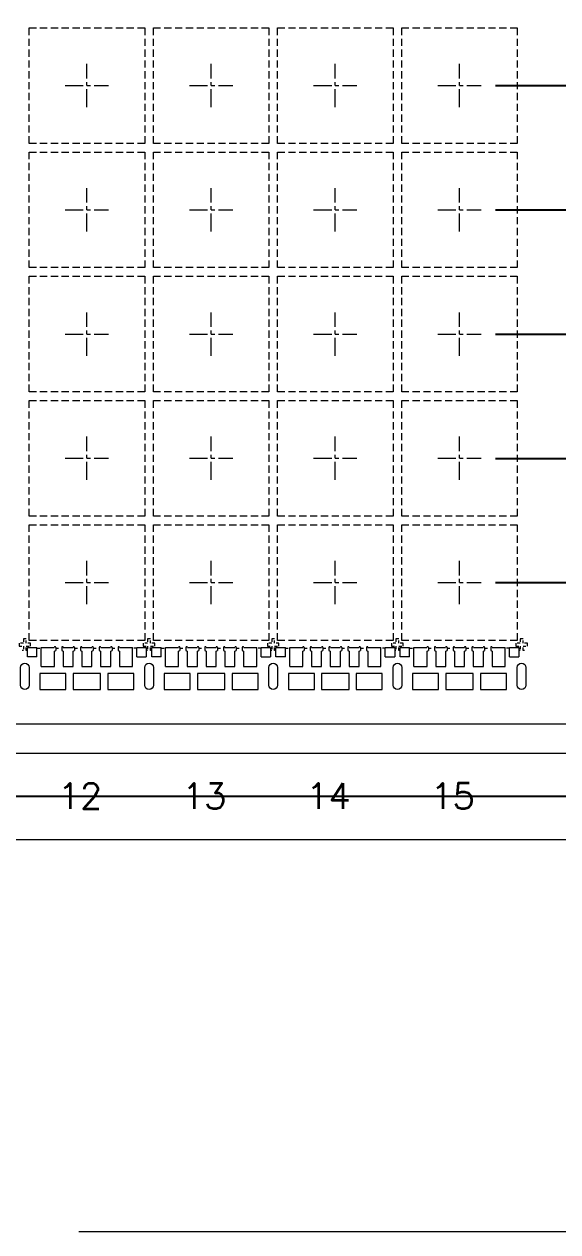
# Model space of a CAD drawing. Header units: millimetres. Extents: x 1670 to 1951, y 501 to 745.
# Drawn here: x 1786.31 to 1804.79, y 622.39 to 664.19 of the extents above; entities that cross this region are included whole.
import ezdxf

# ---------------------------------------------------------------- set-up
doc = ezdxf.new("R2010")
doc.units = ezdxf.units.MM
for name, pattern in [('CENTER', [2, 1.25, -0.25, 0.25, -0.25]), ('DASHED', [0.75, 0.5, -0.25]), ('HIDDEN', [0.375, 0.25, -0.125])]:
    doc.linetypes.add(name, pattern=pattern)
doc.layers.get('Defpoints').update_dxf_attribs({"lineweight": 18})
for name, color, linetype, lineweight in [('1', 7, 'Continuous', 18), ('1D', 4, 'Continuous', 18), ('Pkg', 2, 'DASHED', 9)]:
    doc.layers.add(name, color=color, linetype=linetype, lineweight=lineweight)
doc.layers.add('标注', color=4, linetype='Continuous')
doc.styles.add('宋体', font='')
doc.styles.get('宋体').set_extended_font_data('宋体')
doc.dimstyles.new('St. ZB', dxfattribs={"dimtxt": 1.25, "dimasz": 0.8, "dimexe": 0.3, "dimexo": 0.2, "dimgap": 0.3, "dimtad": 0, "dimdec": 3, "dimzin": 0, "dimdsep": 46, "dimtxsty": '宋体', "dimcen": 0.09, "dimdle": 1.6, "dimclrd": 7, "dimclre": 1, "dimclrt": 256, "dimadec": 0, "dimazin": 0, "dimtfac": 1, "dimtdec": 3, "dimtmove": 0, "dimatfit": 3, "dimfxl": 1, "dimtolj": 1, "dimtzin": 0, "dimarcsym": 0})

# ---------------------------------------------------------------- blocks, each defined once
blk = doc.blocks.new('*D25')
at = {"layer": 'Defpoints', "color": 0, "transparency": 16777216}
for p in [(1771.333, 712.452), (1802.133, 662.064), (1813.641, 662.064)]:
    blk.add_point(p, dxfattribs=at)
at = {"layer": '标注', "color": 1, "linetype": 'Continuous', "lineweight": -2, "transparency": 16777216}
blk.add_line((1802.633, 662.064), (1813.641, 662.064), dxfattribs=at)
at = {"layer": '标注', "lineweight": 5, "transparency": 16777216, "insert": (1816.503, 662.064), "char_height": 1.25, "attachment_point": 5, "style": '宋体'}
blk.add_mtext('\\A1;50.388', dxfattribs=at)
blk = doc.blocks.new('*D26')
at = {"layer": 'Defpoints', "color": 0, "transparency": 16777216}
for p in [(1771.333, 712.452), (1802.133, 657.764), (1813.641, 657.764)]:
    blk.add_point(p, dxfattribs=at)
at = {"layer": '标注', "color": 1, "linetype": 'Continuous', "lineweight": -2, "transparency": 16777216}
blk.add_line((1802.633, 657.764), (1813.641, 657.764), dxfattribs=at)
at = {"layer": '标注', "lineweight": 5, "transparency": 16777216, "insert": (1816.503, 657.764), "char_height": 1.25, "attachment_point": 5, "style": '宋体'}
blk.add_mtext('\\A1;54.688', dxfattribs=at)
blk = doc.blocks.new('*D27')
at = {"layer": 'Defpoints', "color": 0, "transparency": 16777216}
for p in [(1771.333, 712.452), (1802.133, 653.464), (1813.641, 653.464)]:
    blk.add_point(p, dxfattribs=at)
at = {"layer": '标注', "color": 1, "linetype": 'Continuous', "lineweight": -2, "transparency": 16777216}
blk.add_line((1802.633, 653.464), (1813.641, 653.464), dxfattribs=at)
at = {"layer": '标注', "lineweight": 5, "transparency": 16777216, "insert": (1816.503, 653.464), "char_height": 1.25, "attachment_point": 5, "style": '宋体'}
blk.add_mtext('\\A1;58.988', dxfattribs=at)
blk = doc.blocks.new('*D28')
at = {"layer": 'Defpoints', "color": 0, "transparency": 16777216}
for p in [(1771.333, 712.452), (1802.133, 649.164), (1813.641, 649.164)]:
    blk.add_point(p, dxfattribs=at)
at = {"layer": '标注', "color": 1, "linetype": 'Continuous', "lineweight": -2, "transparency": 16777216}
blk.add_line((1802.633, 649.164), (1813.641, 649.164), dxfattribs=at)
at = {"layer": '标注', "lineweight": 5, "transparency": 16777216, "insert": (1816.514, 649.164), "char_height": 1.25, "attachment_point": 5, "style": '宋体'}
blk.add_mtext('\\A1;63.288', dxfattribs=at)
blk = doc.blocks.new('*D29')
at = {"layer": 'Defpoints', "color": 0, "transparency": 16777216}
for p in [(1771.333, 712.452), (1802.133, 644.864), (1813.641, 644.864)]:
    blk.add_point(p, dxfattribs=at)
at = {"layer": '标注', "color": 1, "linetype": 'Continuous', "lineweight": -2, "transparency": 16777216}
blk.add_line((1802.633, 644.864), (1813.641, 644.864), dxfattribs=at)
at = {"layer": '标注', "lineweight": 5, "transparency": 16777216, "insert": (1816.514, 644.864), "char_height": 1.25, "attachment_point": 5, "style": '宋体'}
blk.add_mtext('\\A1;67.588', dxfattribs=at)
blk = doc.blocks.new('*D64')
at = {"layer": 'Defpoints', "color": 0, "transparency": 16777216}
for p in [(1771.333, 712.452), (1769.908, 637.476), (1813.889, 636.875)]:
    blk.add_point(p, dxfattribs=at)
at = {"layer": '标注', "color": 1, "linetype": 'Continuous', "lineweight": -2, "transparency": 16777216}
for p, q in [((1770.408, 637.476), (1810.689, 637.476)), ((1810.689, 637.476), (1812.289, 636.875)), ((1812.289, 636.875), (1813.889, 636.875))]:
    blk.add_line(p, q, dxfattribs=at)
at = {"layer": '标注', "lineweight": 5, "transparency": 16777216, "insert": (1816.755, 636.875), "char_height": 1.25, "attachment_point": 5, "style": '宋体'}
blk.add_mtext('\\A1;74.976', dxfattribs=at)

msp = doc.modelspace()

# ---------------------------------------------------------------- linework, layer by layer
at = {"color": 1, "linetype": 'CENTER', "lineweight": 5, "ltscale": 0.5}
for p, q in [((1788.4827, 661.3144), (1788.4827, 662.8144)), ((1792.7827, 661.3144), (1792.7827, 662.8144)), ((1797.0827, 661.3144), (1797.0827, 662.8144)), ((1801.3827, 661.3144), (1801.3827, 662.8144)), ((1787.7327, 662.0644), (1789.2327, 662.0644)), ((1792.0327, 662.0644), (1793.5327, 662.0644)), ((1796.3327, 662.0644), (1797.8327, 662.0644)), ((1800.6327, 662.0644), (1802.1327, 662.0644)), ((1788.4827, 657.0144), (1788.4827, 658.5144)), ((1792.7827, 657.0144), (1792.7827, 658.5144)), ((1797.0827, 657.0144), (1797.0827, 658.5144)), ((1801.3827, 657.0144), (1801.3827, 658.5144)), ((1787.7327, 657.7644), (1789.2327, 657.7644)), ((1792.0327, 657.7644), (1793.5327, 657.7644)), ((1796.3327, 657.7644), (1797.8327, 657.7644)), ((1800.6327, 657.7644), (1802.1327, 657.7644)), ((1788.4827, 652.7144), (1788.4827, 654.2144)), ((1792.7827, 652.7144), (1792.7827, 654.2144)), ((1797.0827, 652.7144), (1797.0827, 654.2144)), ((1801.3827, 652.7144), (1801.3827, 654.2144)), ((1787.7327, 653.4644), (1789.2327, 653.4644)), ((1792.0327, 653.4644), (1793.5327, 653.4644)), ((1796.3327, 653.4644), (1797.8327, 653.4644)), ((1800.6327, 653.4644), (1802.1327, 653.4644)), ((1788.4827, 648.4144), (1788.4827, 649.9144)), ((1792.7827, 648.4144), (1792.7827, 649.9144)), ((1797.0827, 648.4144), (1797.0827, 649.9144)), ((1801.3827, 648.4144), (1801.3827, 649.9144)), ((1787.7327, 649.1644), (1789.2327, 649.1644)), ((1792.0327, 649.1644), (1793.5327, 649.1644)), ((1796.3327, 649.1644), (1797.8327, 649.1644)), ((1800.6327, 649.1644), (1802.1327, 649.1644)), ((1788.4827, 644.1144), (1788.4827, 645.6144)), ((1792.7827, 644.1144), (1792.7827, 645.6144)), ((1797.0827, 644.1144), (1797.0827, 645.6144)), ((1801.3827, 644.1144), (1801.3827, 645.6144)), ((1787.7327, 644.8644), (1789.2327, 644.8644)), ((1792.0327, 644.8644), (1793.5327, 644.8644)), ((1796.3327, 644.8644), (1797.8327, 644.8644)), ((1800.6327, 644.8644), (1802.1327, 644.8644))]:
    msp.add_line(p, q, dxfattribs=at)
at = {"layer": '1', "linetype": 'Continuous', "lineweight": 5}
for p, q in [((1786.7527, 642.2944), (1786.7527, 642.6194)), ((1786.9027, 641.9644), (1786.9027, 642.6194)), ((1787.3577, 642.4907), (1787.4027, 642.5144)), ((1787.3577, 641.9644), (1787.3577, 642.4907)), ((1787.4027, 642.6194), (1787.4027, 642.5144)), ((1787.6127, 642.6194), (1787.6127, 642.5144)), ((1787.6127, 642.5144), (1787.6577, 642.4907)), ((1787.6577, 642.4907), (1787.6577, 641.9644)), ((1788.0077, 642.4907), (1788.0527, 642.5144)), ((1788.0077, 641.9644), (1788.0077, 642.4907)), ((1788.0527, 642.6194), (1788.0527, 642.5144)), ((1788.2627, 642.6194), (1788.2627, 642.5144)), ((1788.2627, 642.5144), (1788.3077, 642.4907)), ((1788.3077, 642.4907), (1788.3077, 641.9644)), ((1788.6577, 642.4907), (1788.7027, 642.5144)), ((1788.6577, 641.9644), (1788.6577, 642.4907)), ((1788.7027, 642.6194), (1788.7027, 642.5144)), ((1788.9127, 642.6194), (1788.9127, 642.5144)), ((1788.9127, 642.5144), (1788.9577, 642.4907)), ((1788.9577, 642.4907), (1788.9577, 641.9644)), ((1789.3077, 642.4907), (1789.3527, 642.5144)), ((1789.3077, 641.9644), (1789.3077, 642.4907)), ((1789.3527, 642.6194), (1789.3527, 642.5144)), ((1789.5627, 642.6194), (1789.5627, 642.5144)), ((1789.5627, 642.5144), (1789.6077, 642.4907)), ((1789.6077, 642.4907), (1789.6077, 641.9644)), ((1790.0627, 641.9644), (1790.0627, 642.6194)), ((1790.2127, 642.2944), (1790.2127, 642.6194)), ((1791.0527, 642.2944), (1791.0527, 642.6194)), ((1791.2027, 641.9644), (1791.2027, 642.6194)), ((1791.6577, 642.4907), (1791.7027, 642.5144)), ((1791.6577, 641.9644), (1791.6577, 642.4907)), ((1791.7027, 642.6194), (1791.7027, 642.5144)), ((1791.9127, 642.6194), (1791.9127, 642.5144)), ((1791.9127, 642.5144), (1791.9577, 642.4907)), ((1791.9577, 642.4907), (1791.9577, 641.9644)), ((1792.3077, 642.4907), (1792.3527, 642.5144)), ((1792.3077, 641.9644), (1792.3077, 642.4907)), ((1792.3527, 642.6194), (1792.3527, 642.5144)), ((1792.5627, 642.6194), (1792.5627, 642.5144)), ((1792.5627, 642.5144), (1792.6077, 642.4907)), ((1792.6077, 642.4907), (1792.6077, 641.9644)), ((1792.9577, 642.4907), (1793.0027, 642.5144)), ((1792.9577, 641.9644), (1792.9577, 642.4907)), ((1793.0027, 642.6194), (1793.0027, 642.5144)), ((1793.2127, 642.6194), (1793.2127, 642.5144)), ((1793.2127, 642.5144), (1793.2577, 642.4907)), ((1793.2577, 642.4907), (1793.2577, 641.9644)), ((1793.6077, 642.4907), (1793.6527, 642.5144)), ((1793.6077, 641.9644), (1793.6077, 642.4907)), ((1793.6527, 642.6194), (1793.6527, 642.5144)), ((1793.8627, 642.6194), (1793.8627, 642.5144)), ((1793.8627, 642.5144), (1793.9077, 642.4907)), ((1793.9077, 642.4907), (1793.9077, 641.9644)), ((1794.3627, 641.9644), (1794.3627, 642.6194)), ((1794.5127, 642.2944), (1794.5127, 642.6194)), ((1795.3527, 642.2944), (1795.3527, 642.6194)), ((1795.5027, 641.9644), (1795.5027, 642.6194)), ((1795.9577, 642.4907), (1796.0027, 642.5144)), ((1795.9577, 641.9644), (1795.9577, 642.4907)), ((1796.0027, 642.6194), (1796.0027, 642.5144)), ((1796.2127, 642.6194), (1796.2127, 642.5144)), ((1796.2127, 642.5144), (1796.2577, 642.4907)), ((1796.2577, 642.4907), (1796.2577, 641.9644)), ((1796.6077, 642.4907), (1796.6527, 642.5144)), ((1796.6077, 641.9644), (1796.6077, 642.4907)), ((1796.6527, 642.6194), (1796.6527, 642.5144)), ((1796.8627, 642.6194), (1796.8627, 642.5144)), ((1796.8627, 642.5144), (1796.9077, 642.4907)), ((1796.9077, 642.4907), (1796.9077, 641.9644)), ((1797.2577, 642.4907), (1797.3027, 642.5144)), ((1797.2577, 641.9644), (1797.2577, 642.4907)), ((1797.3027, 642.6194), (1797.3027, 642.5144)), ((1797.5127, 642.6194), (1797.5127, 642.5144)), ((1797.5127, 642.5144), (1797.5577, 642.4907)), ((1797.5577, 642.4907), (1797.5577, 641.9644)), ((1797.9077, 642.4907), (1797.9527, 642.5144)), ((1797.9077, 641.9644), (1797.9077, 642.4907)), ((1797.9527, 642.6194), (1797.9527, 642.5144)), ((1798.1627, 642.6194), (1798.1627, 642.5144)), ((1798.1627, 642.5144), (1798.2077, 642.4907)), ((1798.2077, 642.4907), (1798.2077, 641.9644)), ((1798.6627, 641.9644), (1798.6627, 642.6194)), ((1798.8127, 642.2944), (1798.8127, 642.6194)), ((1799.6527, 642.2944), (1799.6527, 642.6194)), ((1799.8027, 641.9644), (1799.8027, 642.6194)), ((1800.2577, 642.4907), (1800.3027, 642.5144)), ((1800.2577, 641.9644), (1800.2577, 642.4907)), ((1800.3027, 642.6194), (1800.3027, 642.5144)), ((1800.5127, 642.6194), (1800.5127, 642.5144)), ((1800.5127, 642.5144), (1800.5577, 642.4907)), ((1800.5577, 642.4907), (1800.5577, 641.9644)), ((1800.9077, 642.4907), (1800.9527, 642.5144)), ((1800.9077, 641.9644), (1800.9077, 642.4907)), ((1800.9527, 642.6194), (1800.9527, 642.5144)), ((1801.1627, 642.6194), (1801.1627, 642.5144)), ((1801.1627, 642.5144), (1801.2077, 642.4907)), ((1801.2077, 642.4907), (1801.2077, 641.9644)), ((1801.5577, 642.4907), (1801.6027, 642.5144)), ((1801.5577, 641.9644), (1801.5577, 642.4907)), ((1801.6027, 642.6194), (1801.6027, 642.5144)), ((1801.8127, 642.6194), (1801.8127, 642.5144)), ((1801.8127, 642.5144), (1801.8577, 642.4907)), ((1801.8577, 642.4907), (1801.8577, 641.9644)), ((1802.2077, 642.4907), (1802.2527, 642.5144)), ((1802.2077, 641.9644), (1802.2077, 642.4907)), ((1802.2527, 642.6194), (1802.2527, 642.5144)), ((1802.4627, 642.6194), (1802.4627, 642.5144)), ((1802.4627, 642.5144), (1802.5077, 642.4907)), ((1802.5077, 642.4907), (1802.5077, 641.9644)), ((1802.9627, 641.9644), (1802.9627, 642.6194)), ((1803.1127, 642.2944), (1803.1127, 642.6194)), ((1786.7527, 642.2944), (1786.4277, 642.2944)), ((1790.2127, 642.2944), (1790.5377, 642.2944)), ((1791.0527, 642.2944), (1790.7277, 642.2944)), ((1794.5127, 642.2944), (1794.8377, 642.2944)), ((1795.3527, 642.2944), (1795.0277, 642.2944)), ((1798.8127, 642.2944), (1799.1377, 642.2944)), ((1799.6527, 642.2944), (1799.3277, 642.2944)), ((1803.1127, 642.2944), (1803.4377, 642.2944))]:
    msp.add_line(p, q, dxfattribs=at)
at = {"layer": '1', "lineweight": 5}
for p, q in [((1786.9027, 641.9644), (1787.3577, 641.9644)), ((1787.6577, 641.9644), (1788.0077, 641.9644)), ((1788.3077, 641.9644), (1788.6577, 641.9644)), ((1788.9577, 641.9644), (1789.3077, 641.9644)), ((1789.6077, 641.9644), (1790.0627, 641.9644)), ((1791.2027, 641.9644), (1791.6577, 641.9644)), ((1791.9577, 641.9644), (1792.3077, 641.9644)), ((1792.6077, 641.9644), (1792.9577, 641.9644)), ((1793.2577, 641.9644), (1793.6077, 641.9644)), ((1793.9077, 641.9644), (1794.3627, 641.9644)), ((1795.5027, 641.9644), (1795.9577, 641.9644)), ((1796.2577, 641.9644), (1796.6077, 641.9644)), ((1796.9077, 641.9644), (1797.2577, 641.9644)), ((1797.5577, 641.9644), (1797.9077, 641.9644)), ((1798.2077, 641.9644), (1798.6627, 641.9644)), ((1799.8027, 641.9644), (1800.2577, 641.9644)), ((1800.5577, 641.9644), (1800.9077, 641.9644)), ((1801.2077, 641.9644), (1801.5577, 641.9644)), ((1801.8577, 641.9644), (1802.2077, 641.9644)), ((1802.5077, 641.9644), (1802.9627, 641.9644)), ((1808.5827, 635.9644), (1733.0827, 635.9644))]:
    msp.add_line(p, q, dxfattribs=at)
at = {"layer": '1', "linetype": 'Continuous', "lineweight": 5}
for points in [[(1786.4277, 642.2944), (1786.4277, 642.6194), (1786.7527, 642.6194)], [(1786.9027, 642.6194), (1787.3527, 642.6194)], [(1787.6627, 642.6194), (1788.0027, 642.6194)], [(1788.3127, 642.6194), (1788.6527, 642.6194)], [(1788.9627, 642.6194), (1789.3027, 642.6194)], [(1789.6127, 642.6194), (1790.0627, 642.6194)], [(1790.2127, 642.6194), (1790.5377, 642.6194), (1790.5377, 642.2944)], [(1790.7277, 642.2944), (1790.7277, 642.6194), (1791.0527, 642.6194)], [(1791.2027, 642.6194), (1791.6527, 642.6194)], [(1791.9627, 642.6194), (1792.3027, 642.6194)], [(1792.6127, 642.6194), (1792.9527, 642.6194)], [(1793.2627, 642.6194), (1793.6027, 642.6194)], [(1793.9127, 642.6194), (1794.3627, 642.6194)], [(1794.5127, 642.6194), (1794.8377, 642.6194), (1794.8377, 642.2944)], [(1795.0277, 642.2944), (1795.0277, 642.6194), (1795.3527, 642.6194)], [(1795.5027, 642.6194), (1795.9527, 642.6194)], [(1796.2627, 642.6194), (1796.6027, 642.6194)], [(1796.9127, 642.6194), (1797.2527, 642.6194)], [(1797.5627, 642.6194), (1797.9027, 642.6194)], [(1798.2127, 642.6194), (1798.6627, 642.6194)], [(1798.8127, 642.6194), (1799.1377, 642.6194), (1799.1377, 642.2944)], [(1799.3277, 642.2944), (1799.3277, 642.6194), (1799.6527, 642.6194)], [(1799.8027, 642.6194), (1800.2527, 642.6194)], [(1800.5627, 642.6194), (1800.9027, 642.6194)], [(1801.2127, 642.6194), (1801.5527, 642.6194)], [(1801.8627, 642.6194), (1802.2027, 642.6194)], [(1802.5127, 642.6194), (1802.9627, 642.6194)], [(1803.1127, 642.6194), (1803.4377, 642.6194), (1803.4377, 642.2944)]]:
    msp.add_lwpolyline(points, dxfattribs=at)
at = {"layer": '1', "lineweight": 5, "ltscale": 10}
for points in [[(1786.4827, 641.9194), (1786.4827, 641.3144, -1), (1786.1827, 641.3144), (1786.1827, 641.9194, -1)], [(1790.7827, 641.9194), (1790.7827, 641.3144, -1), (1790.4827, 641.3144), (1790.4827, 641.9194, -1)], [(1795.0827, 641.9194), (1795.0827, 641.3144, -1), (1794.7827, 641.3144), (1794.7827, 641.9194, -1)], [(1799.3827, 641.9194), (1799.3827, 641.3144, -1), (1799.0827, 641.3144), (1799.0827, 641.9194, -1)], [(1803.6827, 641.9194), (1803.6827, 641.3144, -1), (1803.3827, 641.3144), (1803.3827, 641.9194, -1)]]:
    msp.add_lwpolyline(points, format="xyb", close=True, dxfattribs=at)
for points in [[(1786.8577, 641.7144), (1786.8577, 641.1644), (1787.7577, 641.1644), (1787.7577, 641.7144)], [(1788.0077, 641.7144), (1788.0077, 641.1644), (1788.9577, 641.1644), (1788.9577, 641.7144)], [(1789.2077, 641.7144), (1789.2077, 641.1644), (1790.1077, 641.1644), (1790.1077, 641.7144)], [(1791.1577, 641.7144), (1791.1577, 641.1644), (1792.0577, 641.1644), (1792.0577, 641.7144)], [(1792.3077, 641.7144), (1792.3077, 641.1644), (1793.2577, 641.1644), (1793.2577, 641.7144)], [(1793.5077, 641.7144), (1793.5077, 641.1644), (1794.4077, 641.1644), (1794.4077, 641.7144)], [(1795.4577, 641.7144), (1795.4577, 641.1644), (1796.3577, 641.1644), (1796.3577, 641.7144)], [(1796.6077, 641.7144), (1796.6077, 641.1644), (1797.5577, 641.1644), (1797.5577, 641.7144)], [(1797.8077, 641.7144), (1797.8077, 641.1644), (1798.7077, 641.1644), (1798.7077, 641.7144)], [(1799.7577, 641.7144), (1799.7577, 641.1644), (1800.6577, 641.1644), (1800.6577, 641.7144)], [(1800.9077, 641.7144), (1800.9077, 641.1644), (1801.8577, 641.1644), (1801.8577, 641.7144)], [(1802.1077, 641.7144), (1802.1077, 641.1644), (1803.0077, 641.1644), (1803.0077, 641.7144)]]:
    msp.add_lwpolyline(points, close=True, dxfattribs=at)
at = {"layer": '1'}
for centre in [(1787.3777, 642.6194), (1787.6377, 642.6194), (1788.0277, 642.6194), (1788.2877, 642.6194), (1788.6777, 642.6194), (1788.9377, 642.6194), (1789.3277, 642.6194), (1789.5877, 642.6194), (1791.6777, 642.6194), (1791.9377, 642.6194), (1792.3277, 642.6194), (1792.5877, 642.6194), (1792.9777, 642.6194), (1793.2377, 642.6194), (1793.6277, 642.6194), (1793.8877, 642.6194), (1795.9777, 642.6194), (1796.2377, 642.6194), (1796.6277, 642.6194), (1796.8877, 642.6194), (1797.2777, 642.6194), (1797.5377, 642.6194), (1797.9277, 642.6194), (1798.1877, 642.6194), (1800.2777, 642.6194), (1800.5377, 642.6194), (1800.9277, 642.6194), (1801.1877, 642.6194), (1801.5777, 642.6194), (1801.8377, 642.6194), (1802.2277, 642.6194), (1802.4877, 642.6194)]:
    msp.add_arc(centre, 0.025, 0, 180, dxfattribs=at)
at = {"layer": '1D', "elevation": 0}
msp.add_lwpolyline([(1813.3742, 710.9644), (1732.0884, 710.9644), (1732.0884, 638.9644), (1813.3742, 638.9644)], dxfattribs=at)
at = {"layer": '1D', "color": 1, "lineweight": 5}
msp.add_lwpolyline([(1808.5827, 639.9644), (1736.5827, 639.9644), (1736.5827, 709.9644), (1808.5827, 709.9644)], dxfattribs=at)
at = {"layer": '1D', "color": 4, "linetype": 'HIDDEN', "lineweight": 5, "ltscale": 0.3}
for points in [[(1786.5327, 642.7644), (1786.3827, 642.7644), (1786.3827, 642.9144), (1786.2827, 642.9144), (1786.2827, 642.7644), (1786.1327, 642.7644), (1786.1327, 642.6644), (1786.2827, 642.6644), (1786.2827, 642.5144), (1786.2377, 642.5144)], [(1790.8327, 642.7644), (1790.6827, 642.7644), (1790.6827, 642.9144), (1790.5827, 642.9144), (1790.5827, 642.7644), (1790.4327, 642.7644), (1790.4327, 642.6644), (1790.5827, 642.6644), (1790.5827, 642.5144), (1790.5377, 642.5144)], [(1795.1327, 642.7644), (1794.9827, 642.7644), (1794.9827, 642.9144), (1794.8827, 642.9144), (1794.8827, 642.7644), (1794.7327, 642.7644), (1794.7327, 642.6644), (1794.8827, 642.6644), (1794.8827, 642.5144), (1794.8377, 642.5144)], [(1799.4327, 642.7644), (1799.2827, 642.7644), (1799.2827, 642.9144), (1799.1827, 642.9144), (1799.1827, 642.7644), (1799.0327, 642.7644), (1799.0327, 642.6644), (1799.1827, 642.6644), (1799.1827, 642.5144), (1799.1377, 642.5144)], [(1803.7327, 642.7644), (1803.5827, 642.7644), (1803.5827, 642.9144), (1803.4827, 642.9144), (1803.4827, 642.7644), (1803.3327, 642.7644), (1803.3327, 642.6644), (1803.4827, 642.6644), (1803.4827, 642.5144), (1803.4377, 642.5144)], [(1786.4277, 642.5144), (1786.3827, 642.5144), (1786.3827, 642.6644), (1786.5327, 642.6644), (1786.5327, 642.7644)], [(1786.7527, 642.5944), (1786.9027, 642.5944)], [(1787.4027, 642.5944), (1787.6127, 642.5944)], [(1788.0527, 642.5944), (1788.2627, 642.5944)], [(1788.7027, 642.5944), (1788.9127, 642.5944)], [(1789.3527, 642.5944), (1789.5627, 642.5944)], [(1790.2127, 642.5944), (1790.0627, 642.5944)], [(1790.7277, 642.5144), (1790.6827, 642.5144), (1790.6827, 642.6644), (1790.8327, 642.6644), (1790.8327, 642.7644)], [(1791.0527, 642.5944), (1791.2027, 642.5944)], [(1791.7027, 642.5944), (1791.9127, 642.5944)], [(1792.3527, 642.5944), (1792.5627, 642.5944)], [(1793.0027, 642.5944), (1793.2127, 642.5944)], [(1793.6527, 642.5944), (1793.8627, 642.5944)], [(1794.5127, 642.5944), (1794.3627, 642.5944)], [(1795.0277, 642.5144), (1794.9827, 642.5144), (1794.9827, 642.6644), (1795.1327, 642.6644), (1795.1327, 642.7644)], [(1795.3527, 642.5944), (1795.5027, 642.5944)], [(1796.0027, 642.5944), (1796.2127, 642.5944)], [(1796.6527, 642.5944), (1796.8627, 642.5944)], [(1797.3027, 642.5944), (1797.5127, 642.5944)], [(1797.9527, 642.5944), (1798.1627, 642.5944)], [(1798.8127, 642.5944), (1798.6627, 642.5944)], [(1799.3277, 642.5144), (1799.2827, 642.5144), (1799.2827, 642.6644), (1799.4327, 642.6644), (1799.4327, 642.7644)], [(1799.6527, 642.5944), (1799.8027, 642.5944)], [(1800.3027, 642.5944), (1800.5127, 642.5944)], [(1800.9527, 642.5944), (1801.1627, 642.5944)], [(1801.6027, 642.5944), (1801.8127, 642.5944)], [(1802.2527, 642.5944), (1802.4627, 642.5944)], [(1803.1127, 642.5944), (1802.9627, 642.5944)], [(1803.6277, 642.5144), (1803.5827, 642.5144), (1803.5827, 642.6644), (1803.7327, 642.6644), (1803.7327, 642.7644)]]:
    msp.add_lwpolyline(points, dxfattribs=at)
at = {"layer": 'Pkg', "color": 2, "linetype": 'DASHED', "lineweight": 5, "ltscale": 0.5}
for points in [[(1786.4827, 664.0644), (1790.4827, 664.0644), (1790.4827, 660.0644), (1786.4827, 660.0644)], [(1790.7827, 664.0644), (1794.7827, 664.0644), (1794.7827, 660.0644), (1790.7827, 660.0644)], [(1795.0827, 664.0644), (1799.0827, 664.0644), (1799.0827, 660.0644), (1795.0827, 660.0644)], [(1799.3827, 664.0644), (1803.3827, 664.0644), (1803.3827, 660.0644), (1799.3827, 660.0644)], [(1786.4827, 659.7644), (1790.4827, 659.7644), (1790.4827, 655.7644), (1786.4827, 655.7644)], [(1790.7827, 659.7644), (1794.7827, 659.7644), (1794.7827, 655.7644), (1790.7827, 655.7644)], [(1795.0827, 659.7644), (1799.0827, 659.7644), (1799.0827, 655.7644), (1795.0827, 655.7644)], [(1799.3827, 659.7644), (1803.3827, 659.7644), (1803.3827, 655.7644), (1799.3827, 655.7644)], [(1786.4827, 655.4644), (1790.4827, 655.4644), (1790.4827, 651.4644), (1786.4827, 651.4644)], [(1790.7827, 655.4644), (1794.7827, 655.4644), (1794.7827, 651.4644), (1790.7827, 651.4644)], [(1795.0827, 655.4644), (1799.0827, 655.4644), (1799.0827, 651.4644), (1795.0827, 651.4644)], [(1799.3827, 655.4644), (1803.3827, 655.4644), (1803.3827, 651.4644), (1799.3827, 651.4644)], [(1786.4827, 651.1644), (1790.4827, 651.1644), (1790.4827, 647.1644), (1786.4827, 647.1644)], [(1790.7827, 651.1644), (1794.7827, 651.1644), (1794.7827, 647.1644), (1790.7827, 647.1644)], [(1795.0827, 651.1644), (1799.0827, 651.1644), (1799.0827, 647.1644), (1795.0827, 647.1644)], [(1799.3827, 651.1644), (1803.3827, 651.1644), (1803.3827, 647.1644), (1799.3827, 647.1644)], [(1786.4827, 646.8644), (1790.4827, 646.8644), (1790.4827, 642.8644), (1786.4827, 642.8644)], [(1790.7827, 646.8644), (1794.7827, 646.8644), (1794.7827, 642.8644), (1790.7827, 642.8644)], [(1795.0827, 646.8644), (1799.0827, 646.8644), (1799.0827, 642.8644), (1795.0827, 642.8644)], [(1799.3827, 646.8644), (1803.3827, 646.8644), (1803.3827, 642.8644), (1799.3827, 642.8644)]]:
    msp.add_lwpolyline(points, close=True, dxfattribs=at)
at = {"layer": '标注', "lineweight": 5}
msp.add_line((1808.5827, 622.3914), (1788.2057, 622.3914), dxfattribs=at)

# ---------------------------------------------------------------- texts
at = {"layer": '标注', "lineweight": 5, "char_height": 0.892857, "attachment_point": 5, "style": '宋体'}
for s, insert in [('{\\Fsimplex|c134;12}', (1788.2446, 637.4764)), ('{\\Fsimplex|c134;13}', (1792.5446, 637.4764)), ('{\\Fsimplex|c134;14}', (1796.8446, 637.4764)), ('{\\Fsimplex|c134;15}', (1801.1446, 637.4764))]:
    msp.add_mtext(s, dxfattribs=dict(at, insert=insert))

# ---------------------------------------------------------------- dimensions: what is measured, and where the dimension line sits
at = {"layer": '标注', "lineweight": 5}
for feature_location, offset, picture, middle in [((1769.9077, 637.4764), (43.9816, -0.6018), '*D64', (1816.7553, 636.8746)), ((1802.1327, 662.0644), (11.508, 0), '*D25', (1816.5032, 662.0644)), ((1802.1327, 657.7644), (11.508, 0), '*D26', (1816.5032, 657.7644)), ((1802.1327, 653.4644), (11.508, 0), '*D27', (1816.5032, 653.4644)), ((1802.1327, 649.1644), (11.508, 0), '*D28', (1816.5136, 649.1644)), ((1802.1327, 644.8644), (11.508, 0), '*D29', (1816.5136, 644.8644))]:
    dim = msp.add_ordinate_dim(feature_location=feature_location, offset=offset, dtype=0, origin=(1771.3327, 712.4524), dimstyle='St. ZB', override={"dimexo": 0.5, "dimtxsty": '宋体', "dimsah": 1, "dimclrd": 1}, dxfattribs=at)
    dim.commit()
    dim.dimension.update_dxf_attribs({"geometry": picture, "text_midpoint": middle})

doc.saveas('drawing.dxf')
